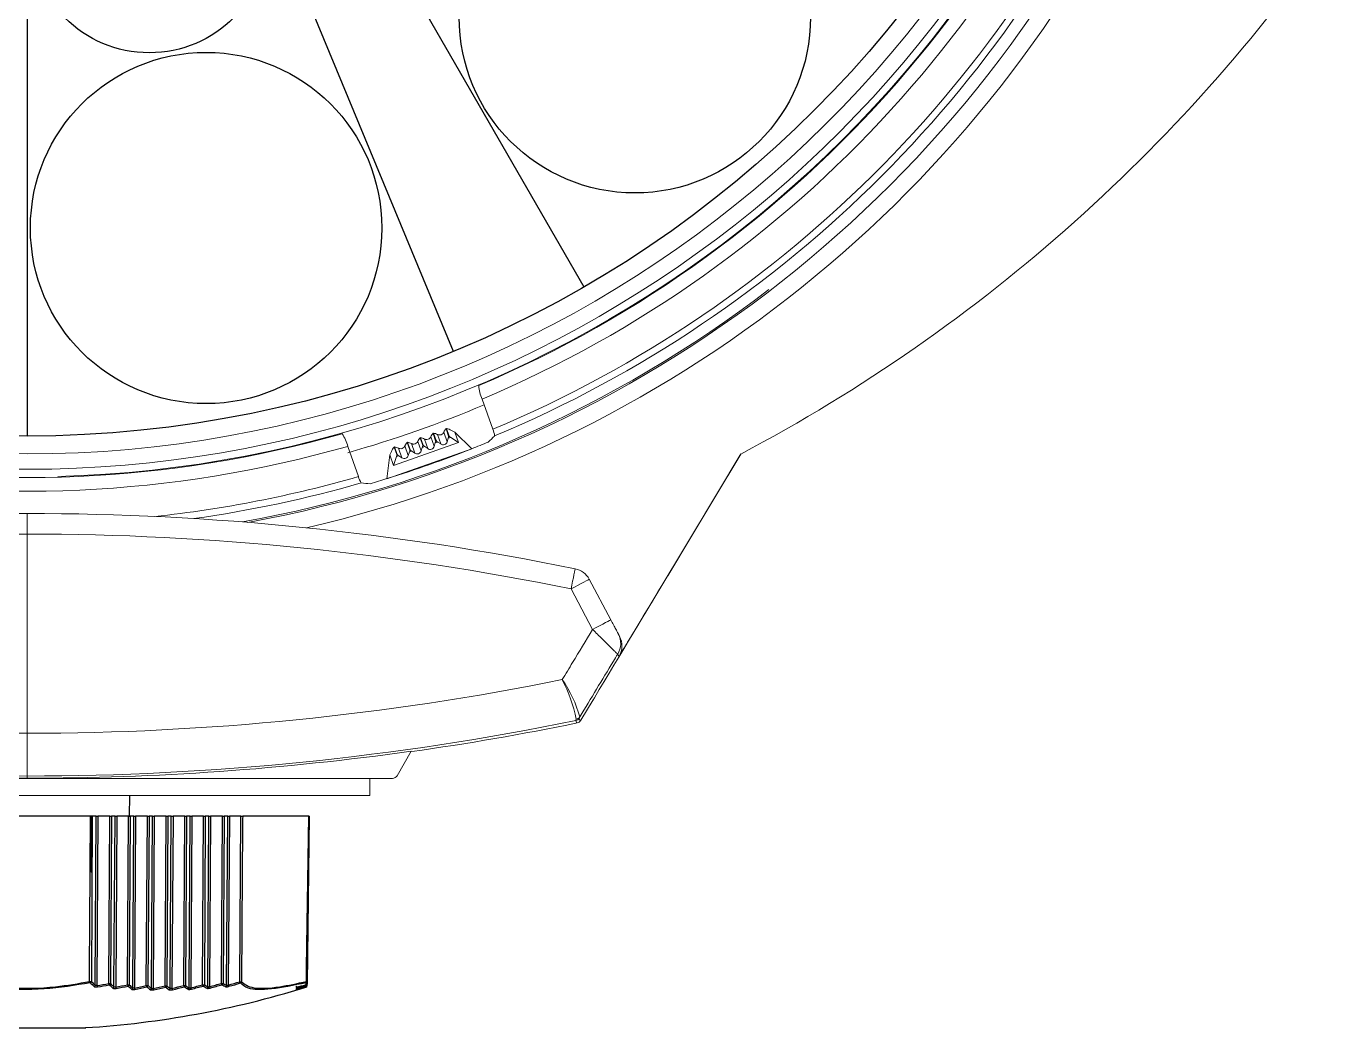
# Model space of a CAD drawing. Extents: x 9.3 to 87, y 1.1 to 68.8.
# Drawn here: x 38.17 to 42.011, y 23.045 to 25.968 of the extents above; entities that cross this region are included whole.
import ezdxf

# ---------------------------------------------------------------- set-up
doc = ezdxf.new("R2010")
doc.units = 0
doc.header["$MEASUREMENT"] = 0
doc.linetypes.add('SLD-Solid', pattern=[0])
doc.layers.get('0').update_dxf_attribs({"linetype": 'CONTINUOUS'})
doc.layers.add('OBJECT', color=7, linetype='CONTINUOUS')

msp = doc.modelspace()

# ---------------------------------------------------------------- linework, layer by layer
msp.add_circle((38.1725, 28.0208), 3.249)
at = {"layer": 'OBJECT'}
for p, q in [((38.673, 27.1539), (39.797, 25.2071)), ((38.5556, 27.096), (39.4159, 25.0191)), ((38.1725, 27.0198), (38.1725, 24.7718)), ((38.4715, 23.6628), (38.4725, 23.7228)), ((38.3572, 23.6628), (37.9794, 23.6628)), ((38.3572, 23.6628), (38.3585, 23.6628)), ((38.3625, 23.6628), (38.3585, 23.6628)), ((38.3627, 23.6628), (38.3601, 23.18)), ((38.3625, 23.6628), (38.3627, 23.6628)), ((38.3741, 23.6628), (38.3627, 23.6628)), ((38.3712, 23.169), (38.3741, 23.6628)), ((38.3741, 23.6628), (38.379, 23.6628)), ((38.379, 23.6628), (38.3761, 23.1681)), ((38.4136, 23.6628), (38.379, 23.6628)), ((38.4107, 23.1739), (38.4136, 23.6628)), ((38.4136, 23.6628), (38.4185, 23.6628)), ((38.4185, 23.6628), (38.4156, 23.1739)), ((38.4289, 23.6628), (38.4185, 23.6628)), ((38.4259, 23.1643), (38.4289, 23.6628)), ((38.4289, 23.6628), (38.4338, 23.6628)), ((38.4338, 23.6628), (38.4308, 23.1637)), ((38.4684, 23.6628), (38.4338, 23.6628)), ((38.4655, 23.1702), (38.4684, 23.6628)), ((38.4684, 23.6628), (38.4733, 23.6628)), ((38.4733, 23.6628), (38.4704, 23.1702)), ((38.4837, 23.6628), (38.4733, 23.6628)), ((38.4807, 23.1612), (38.4837, 23.6628)), ((38.4837, 23.6628), (38.4886, 23.6628)), ((38.4886, 23.6628), (38.4856, 23.1609)), ((38.5232, 23.6628), (38.4886, 23.6628)), ((38.5202, 23.1679), (38.5232, 23.6628)), ((38.5232, 23.6628), (38.5281, 23.6628)), ((38.5281, 23.6628), (38.5251, 23.1679)), ((38.5384, 23.6628), (38.5281, 23.6628)), ((38.5355, 23.1596), (38.5384, 23.6628)), ((38.5384, 23.6628), (38.5433, 23.6628)), ((38.5433, 23.6628), (38.5404, 23.1595)), ((38.5779, 23.6628), (38.5433, 23.6628)), ((38.575, 23.1672), (38.5779, 23.6628)), ((38.5779, 23.6628), (38.5828, 23.6628)), ((38.5828, 23.6628), (38.5799, 23.1672)), ((38.5932, 23.6628), (38.5828, 23.6628)), ((38.5902, 23.1596), (38.5932, 23.6628)), ((38.5932, 23.6628), (38.5981, 23.6628)), ((38.5981, 23.6628), (38.5951, 23.1598)), ((38.6327, 23.6628), (38.5981, 23.6628)), ((38.6298, 23.1681), (38.6327, 23.6628)), ((38.6327, 23.6628), (38.6376, 23.6628)), ((38.6376, 23.6628), (38.6347, 23.1681)), ((38.648, 23.6628), (38.6376, 23.6628)), ((38.645, 23.161), (38.648, 23.6628)), ((38.648, 23.6628), (38.6529, 23.6628)), ((38.6529, 23.6628), (38.6499, 23.1615)), ((38.6875, 23.6628), (38.6529, 23.6628)), ((38.6846, 23.1704), (38.6875, 23.6628)), ((38.6875, 23.6628), (38.6924, 23.6628)), ((38.6924, 23.6628), (38.6895, 23.1704)), ((38.7028, 23.6628), (38.6924, 23.6628)), ((38.6998, 23.164), (38.7028, 23.6628)), ((38.7028, 23.6628), (38.7077, 23.6628)), ((38.7077, 23.6628), (38.7047, 23.1647)), ((38.7423, 23.6628), (38.7077, 23.6628)), ((38.7394, 23.1743), (38.7423, 23.6628)), ((38.7423, 23.6628), (38.7472, 23.6628)), ((38.7472, 23.6628), (38.7443, 23.1743)), ((38.7576, 23.6628), (38.7472, 23.6628)), ((38.7546, 23.1685), (38.7576, 23.6628)), ((38.7576, 23.6628), (38.7625, 23.6628)), ((38.7625, 23.6628), (38.7595, 23.1695)), ((38.7963, 23.6628), (38.7625, 23.6628)), ((38.7927, 23.1793), (38.7963, 23.6628)), ((38.9939, 23.6628), (38.8014, 23.6628)), ((38.9898, 23.1704), (38.9958, 23.6628)), ((38.9903, 23.1743), (38.9963, 23.6628)), ((38.9934, 23.501), (38.9954, 23.6628)), ((38.9939, 23.6628), (38.9948, 23.6628)), ((38.9946, 23.6299), (38.995, 23.6628)), ((38.9958, 23.6628), (38.9963, 23.6628)), ((38.9892, 23.18), (38.9934, 23.4987)), ((38.9895, 23.1793), (38.9931, 23.4743)), ((38.9594, 23.1653), (38.959, 23.1652)), ((38.9851, 23.1702), (38.9848, 23.1701)), ((38.9854, 23.1664), (38.9852, 23.1664)), ((38.9867, 23.1763), (38.9863, 23.1762)), ((38.9869, 23.1702), (38.9869, 23.1716)), ((38.9877, 23.1739), (38.9877, 23.1769)), ((38.9881, 23.1701), (38.9881, 23.1774)), ((38.9885, 23.1679), (38.9886, 23.1754)), ((38.9889, 23.1672), (38.989, 23.1753)), ((38.9893, 23.168), (38.9894, 23.1751)), ((38.9602, 23.1558), (38.9595, 23.1556)), ((38.0027, 23.0451), (38.3423, 23.0451)), ((38.0241, 23.0451), (38.3433, 23.0451))]:
    msp.add_line(p, q, dxfattribs=at)
at = {"layer": 'OBJECT', "linetype": 'SLD-Solid', "lineweight": 15}
for p, q in [((39.5313, 24.7915), (39.5001, 24.8798)), ((39.3582, 24.7804), (39.3566, 24.7798)), ((39.3581, 24.7802), (39.3567, 24.7797)), ((39.3644, 24.7579), (39.3567, 24.7797)), ((39.3581, 24.7802), (39.3658, 24.7584)), ((39.3791, 24.7486), (39.3693, 24.7763)), ((39.398, 24.7553), (39.3882, 24.783)), ((39.396, 24.7937), (39.3944, 24.7932)), ((39.3959, 24.7935), (39.3946, 24.7931)), ((39.4023, 24.7713), (39.3946, 24.7931)), ((39.3959, 24.7935), (39.4036, 24.7717)), ((39.42, 24.7834), (39.4103, 24.7882)), ((39.4308, 24.7526), (39.42, 24.7834)), ((39.42, 24.7834), (39.4701, 24.7347)), ((39.1391, 24.6533), (39.108, 24.7416)), ((39.4701, 24.7347), (39.2224, 24.6474)), ((39.4308, 24.7526), (39.2418, 24.686)), ((39.2447, 24.7404), (39.2431, 24.7398)), ((39.2446, 24.7402), (39.2433, 24.7397)), ((39.251, 24.7179), (39.2433, 24.7397)), ((39.2446, 24.7402), (39.2523, 24.7184)), ((39.2657, 24.7086), (39.2559, 24.7363)), ((39.2846, 24.7153), (39.2748, 24.743)), ((39.2825, 24.7537), (39.2809, 24.7532)), ((39.2825, 24.7536), (39.2811, 24.7531)), ((39.2888, 24.7313), (39.2811, 24.7531)), ((39.2825, 24.7536), (39.2901, 24.7317)), ((39.3035, 24.7219), (39.2937, 24.7496)), ((39.3224, 24.7286), (39.3126, 24.7563)), ((39.3204, 24.7671), (39.3187, 24.7665)), ((39.3203, 24.7669), (39.3189, 24.7664)), ((39.3266, 24.7446), (39.3189, 24.7664)), ((39.3203, 24.7669), (39.328, 24.7451)), ((39.3224, 24.7286), (39.3255, 24.7386)), ((39.3326, 24.7411), (39.3255, 24.7386)), ((39.3266, 24.7446), (39.328, 24.7451)), ((39.3413, 24.7353), (39.3315, 24.763)), ((39.3413, 24.7353), (39.3326, 24.7411)), ((39.3602, 24.7419), (39.3504, 24.7696)), ((39.3602, 24.7419), (39.3633, 24.7519)), ((39.3704, 24.7544), (39.3633, 24.7519)), ((39.3644, 24.7579), (39.3658, 24.7584)), ((39.3791, 24.7486), (39.3704, 24.7544)), ((39.398, 24.7553), (39.4011, 24.7653)), ((39.4082, 24.7678), (39.4011, 24.7653)), ((39.4023, 24.7713), (39.4036, 24.7717)), ((39.4308, 24.7526), (39.4082, 24.7678)), ((39.2309, 24.7168), (39.2224, 24.6474)), ((39.2309, 24.7168), (39.2355, 24.7265)), ((39.2418, 24.686), (39.2309, 24.7168)), ((39.2418, 24.686), (39.2499, 24.7119)), ((39.2569, 24.7144), (39.2499, 24.7119)), ((39.251, 24.7179), (39.2523, 24.7184)), ((39.2657, 24.7086), (39.2569, 24.7144)), ((39.2846, 24.7153), (39.2877, 24.7253)), ((39.2948, 24.7278), (39.2877, 24.7253)), ((39.2888, 24.7313), (39.2901, 24.7317)), ((39.3035, 24.7219), (39.2948, 24.7278)), ((40.2546, 24.7194), (39.9344, 24.1865)), ((40.0414, 24.3643), (40.255, 24.72)), ((38.1725, 24.5458), (38.1725, 24.4858)), ((38.1725, 24.5458), (38.1725, 24.4858)), ((38.1725, 23.9044), (38.1725, 24.4858)), ((38.1725, 23.9044), (38.1725, 24.4858)), ((39.8754, 24.2354), (39.8125, 24.3537)), ((39.7595, 24.3256), (39.8224, 24.2073)), ((39.9344, 24.1865), (39.9245, 24.17)), ((39.788, 23.9422), (39.8237, 24.0016)), ((38.1725, 23.9044), (38.1725, 23.7794)), ((38.1725, 23.9044), (38.1725, 23.7794)), ((39.2933, 23.8521), (39.2519, 23.7803)), ((38.1725, 23.7732), (38.1725, 23.7794)), ((38.1725, 23.7732), (38.1725, 23.7794)), ((38.1725, 23.7728), (37.0975, 23.7728)), ((38.1725, 23.7732), (38.1725, 23.7728)), ((38.1725, 23.7732), (38.1725, 23.7728)), ((38.1725, 23.7728), (39.2389, 23.7728)), ((39.1725, 23.7728), (39.1725, 23.7228)), ((37.1725, 23.7228), (39.1725, 23.7228))]:
    msp.add_line(p, q, dxfattribs=at)
at = {"layer": 'OBJECT', "linetype": 'SLD-Solid', "lineweight": 15, "flags": 128}
for points in [[(39.7595, 24.3256), (39.7619, 24.337), (39.7641, 24.3481), (39.7662, 24.3582), (39.768, 24.3671), (39.7695, 24.3744), (39.7706, 24.3799), (39.7713, 24.3832), (39.7715, 24.3844)], [(39.7595, 24.3256), (39.7699, 24.3311), (39.7798, 24.3363), (39.789, 24.3412), (39.797, 24.3455), (39.8036, 24.349), (39.8085, 24.3516), (39.8115, 24.3532), (39.8125, 24.3537)], [(39.8224, 24.2073), (39.8328, 24.2128), (39.8427, 24.2181), (39.8519, 24.2229), (39.8599, 24.2272), (39.8665, 24.2307), (39.8714, 24.2333), (39.8744, 24.2349), (39.8754, 24.2354)]]:
    msp.add_lwpolyline(points, dxfattribs=at)
at = {"layer": 'OBJECT', "flags": 128}
for points in [[(38.3546, 23.18), (38.3546, 23.188), (38.3548, 23.22), (38.3555, 23.348), (38.3572, 23.6628)], [(38.8014, 23.6628), (38.8013, 23.6548), (38.8011, 23.6228), (38.8001, 23.4948), (38.7977, 23.1793)], [(38.9875, 23.18), (38.9876, 23.188), (38.988, 23.22), (38.9897, 23.348), (38.9939, 23.6628)], [(38.9808, 23.1686), (38.9837, 23.1693), (38.9869, 23.1702)], [(38.9885, 23.1679), (38.9885, 23.1679), (38.9884, 23.1679), (38.9881, 23.1679), (38.9878, 23.1679), (38.9873, 23.1679)], [(38.9611, 23.1561), (38.9608, 23.1559), (38.9604, 23.1557)]]:
    msp.add_lwpolyline(points, dxfattribs=at)
at = {"layer": 'OBJECT'}
for centre, radius in [((38.1725, 28.0208), 3.249), ((38.5288, 26.2383), 0.348), ((39.9456, 25.994), 0.5126), ((38.6947, 25.379), 0.5126)]:
    msp.add_circle(centre, radius, dxfattribs=at)
at = {"layer": 'OBJECT', "linetype": 'SLD-Solid', "lineweight": 15}
for centre, radius, start, end in [((38.1725, 28.0208), 3.3011, 190.0967, 270), ((38.1725, 28.0208), 3.3011, 270, 349.9033), ((38.1725, 28.0208), 3.346, 193.7606, 270), ((38.1725, 28.0208), 3.346, 270, 346.2394), ((38.1725, 28.0208), 3.3681, 271.5312, 344.7826), ((38.1725, 28.0208), 3.37, 293.0139, 344.6641), ((38.1725, 28.0208), 3.41, 292.9127, 342.3789), ((38.1725, 28.0208), 3.5035, 292.8193, 338.0701), ((38.1725, 28.0208), 3.5235, 292.7725, 337.2765), ((38.1725, 28.0208), 3.56, 280.4212, 335.9122), ((38.1725, 28.0208), 3.61, 283.0563, 336.0821), ((37.9676, 29.044), 4.8921, 297.8714, 325.7374), ((38.1725, 28.0208), 3.37, 233.0139, 285.821), ((38.1725, 28.0208), 3.41, 232.9127, 285.9222), ((38.1725, 28.0208), 3.5557, 280.1784, 307.4936), ((39.6004, 24.9265), 0.1106, 183.9112, 204.9877), ((38.1725, 28.0208), 3.4278, 285.8388, 292.8946), ((39.0007, 24.7151), 0.1106, 13.8451, 34.9251), ((39.3751, 24.7612), 0.0261, 134.7448, 161.1652), ((39.3554, 24.7543), 0.026, 57.6545, 84.1082), ((39.3755, 24.7889), 0.014, 260.5297, 318.029), ((39.4129, 24.7746), 0.0261, 134.7496, 161.1651), ((39.3908, 24.7579), 0.036, 57.2009, 81.7841), ((39.472, 24.7656), 0.0647, 5.6368, 23.596), ((38.1725, 28.0208), 3.5329, 287.2876, 291.5473), ((39.273, 24.7132), 0.0398, 138.2293, 160.4849), ((39.242, 24.7143), 0.026, 57.6553, 84.1093), ((39.2621, 24.7489), 0.014, 260.5324, 318.0263), ((39.2995, 24.7346), 0.0261, 134.7541, 161.1559), ((39.2798, 24.7277), 0.026, 57.6553, 84.1093), ((39.2999, 24.7623), 0.014, 260.5306, 318.0281), ((39.3373, 24.7479), 0.0261, 134.7541, 161.1559), ((39.3176, 24.741), 0.026, 57.6508, 84.112), ((39.3123, 24.7442), 0.0144, 337.166, 1.6807), ((39.3394, 24.7537), 0.0143, 217.1316, 241.6724), ((39.3377, 24.7756), 0.014, 260.5268, 318.0319), ((39.3486, 24.7447), 0.0119, 232.2766, 346.5582), ((39.3501, 24.7575), 0.0144, 337.166, 1.6807), ((39.3772, 24.767), 0.0143, 217.1208, 241.6832), ((39.3864, 24.758), 0.0119, 232.2772, 346.5577), ((39.3879, 24.7708), 0.0144, 337.166, 1.6807), ((39.415, 24.7804), 0.0143, 217.1235, 241.6733), ((38.1725, 28.0208), 3.5329, 291.5473, 292.3785), ((39.2367, 24.7175), 0.0143, 337.1502, 1.6857), ((39.2637, 24.727), 0.0143, 217.1235, 241.6733), ((39.273, 24.7181), 0.0119, 232.272, 346.564), ((39.2745, 24.7308), 0.0144, 337.1606, 1.6753), ((39.3016, 24.7404), 0.0143, 217.1316, 241.6724), ((39.3108, 24.7314), 0.0119, 232.275, 346.5599), ((38.1725, 28.0208), 3.5035, 276.1003, 286.0156), ((38.1725, 28.0208), 3.5235, 277.9315, 286.0625), ((39.2015, 24.6702), 0.0646, 195.2298, 213.21), ((38.1725, 28.0208), 3.5329, 286.4565, 287.2876), ((38.1725, 16.5458), 8, 90, 101.52971), ((38.1725, 16.5458), 8, 78.47029, 90), ((38.1725, 16.5458), 7.94, 90, 101.52971), ((38.1725, 16.5458), 7.94, 78.47029, 90), ((39.7595, 24.3256), 0.06, 28, 78.4703), ((251.5382, -102.8488), 246.8078, 148.973532, 149.076395), ((39.8443, 24.1662), 0.06, 328.7896, 27.9977), ((39.848, 24.1592), 0.06, 328.9994, 28.0003), ((40.2266, 24.3167), 0.3775, 208.7444, 209.9296), ((38.1725, 31.7698), 7.8654, 258.55079, 270), ((38.1725, 31.7698), 7.8654, 270, 281.44921), ((39.4486, 23.8614), 0.3481, 15.0834, 34.98), ((39.3036, 23.8432), 0.4822, 12.2403, 26.8407), ((38.1725, 31.7698), 7.9903, 258.3973, 270), ((38.1725, 31.7698), 7.9903, 270, 281.55564), ((38.1725, 31.7698), 7.998, 278.06732, 281.57494), ((39.7701, 23.9561), 0.015, 281.563, 328.7908), ((39.7727, 23.9594), 0.0141, 278.3728, 328.1157), ((39.7743, 23.9491), 0.015, 281.5731, 329.0012), ((39.2389, 23.7878), 0.015, 269.9945, 330.0045)]:
    msp.add_arc(centre, radius, start, end, dxfattribs=at)
at = {"layer": 'OBJECT'}
for centre, radius, start, end in [((38.1725, 25.7777), 2.7379, 273.5757, 287.222), ((38.3603, 23.1805), 0.0057, 185.4606, 229.0817), ((38.3573, 23.3691), 0.1892, 269.1657, 270.8343), ((38.3559, 23.1804), 0.00425, 278.9093, 354.1885), ((38.7361, 23.5464), 0.5302, 224.278, 225.9709), ((38.7382, 23.5486), 0.5281, 224.2759, 225.9733), ((38.367, 23.1694), 0.00424, 279.0299, 354.5717), ((37.9827, 25.595), 2.4587, 279.2059, 280.0245), ((38.3836, 23.1686), 0.00751, 184.2555, 215.3115), ((37.984, 25.5918), 2.4593, 279.2053, 280.0249), ((38.4182, 23.1746), 0.00758, 185.0842, 215.9225), ((38.4131, 23.375), 0.2011, 269.3024, 270.6976), ((38.4114, 23.1743), 0.00423, 279.9199, 354.6285), ((38.7476, 23.5208), 0.4853, 226.2653, 227.9323), ((38.7519, 23.5255), 0.4865, 226.2683, 227.9287), ((38.4217, 23.1647), 0.00422, 280.0319, 354.9793), ((37.9937, 25.5987), 2.474, 280.1765, 280.9925), ((38.4382, 23.1643), 0.00743, 184.9872, 216.6479), ((37.9955, 25.593), 2.472, 280.1754, 280.9933), ((38.4729, 23.1709), 0.00751, 185.8378, 217.229), ((38.4679, 23.3713), 0.2011, 269.3024, 270.6976), ((38.4661, 23.1705), 0.00422, 280.922, 355.0363), ((38.7658, 23.5011), 0.4487, 228.2404, 229.9882), ((38.7683, 23.5039), 0.4474, 228.24, 229.9902), ((38.4765, 23.1616), 0.00421, 281.0317, 355.3759), ((38.0057, 25.5969), 2.4829, 281.1432, 281.959), ((38.4929, 23.1616), 0.00736, 185.7161, 217.9768), ((38.0075, 25.5921), 2.4819, 281.1422, 281.9597), ((38.5276, 23.1688), 0.00743, 186.5469, 218.5704), ((38.5227, 23.3676), 0.1997, 269.2974, 270.7026), ((38.5209, 23.1683), 0.00421, 281.9392, 355.4216), ((38.7852, 23.4816), 0.4125, 230.3133, 232.1571), ((38.7878, 23.4845), 0.4113, 230.3122, 232.1587), ((38.5313, 23.1599), 0.0042, 282.041, 355.7654), ((38.0189, 25.5903), 2.4861, 282.1076, 282.9255), ((38.5476, 23.1604), 0.00729, 186.4591, 219.2802), ((38.0184, 25.5963), 2.4961, 282.1084, 282.9242), ((38.5823, 23.1682), 0.00737, 187.2995, 219.8577), ((38.5774, 23.3669), 0.1997, 269.2974, 270.7026), ((38.5757, 23.1675), 0.0042, 282.9557, 355.8052), ((38.8082, 23.4652), 0.3803, 232.4996, 234.441), ((38.8108, 23.4681), 0.3792, 232.4976, 234.4418), ((38.5861, 23.1599), 0.00419, 283.0652, 356.1287), ((38.0298, 25.5942), 2.4992, 283.0735, 283.8903), ((38.6023, 23.1607), 0.00722, 187.172, 220.6075), ((38.0305, 25.5946), 2.5036, 283.0733, 283.8899), ((38.637, 23.1691), 0.00729, 188.0163, 221.1825), ((38.6322, 23.3641), 0.196, 269.2842, 270.7158), ((38.6305, 23.1683), 0.00419, 283.9798, 356.1804), ((38.8335, 23.4506), 0.3504, 234.7987, 236.8458), ((38.836, 23.4534), 0.3492, 234.7957, 236.8474), ((38.6409, 23.1613), 0.00417, 284.075, 356.5007), ((38.0413, 25.5954), 2.5089, 284.0389, 284.8561), ((38.657, 23.1625), 0.00715, 187.9061, 221.9164), ((38.0426, 25.5934), 2.5107, 284.0387, 284.8565), ((38.6917, 23.1715), 0.00722, 188.7442, 222.4958), ((38.687, 23.3716), 0.2012, 269.3025, 270.6975), ((38.6853, 23.1707), 0.00417, 285.0094, 356.5359), ((38.8617, 23.4389), 0.3238, 237.2184, 239.3735), ((38.8651, 23.4431), 0.3244, 237.2224, 239.3707), ((38.6957, 23.1643), 0.00416, 285.0944, 356.8626), ((38.0511, 25.6027), 2.524, 285.0078, 285.8238), ((38.7117, 23.1658), 0.00708, 188.6222, 223.2302), ((38.0515, 25.6042), 2.5296, 285.0082, 285.8236), ((38.7464, 23.1755), 0.00715, 189.4609, 223.7974), ((38.7418, 23.374), 0.1997, 269.2974, 270.7026), ((38.7401, 23.1745), 0.00416, 286.0302, 356.9048), ((38.8927, 23.4303), 0.3007, 239.7696, 242.0301), ((38.8956, 23.4341), 0.3006, 239.7711, 242.0288), ((38.7505, 23.1687), 0.00415, 286.1305, 357.214), ((38.0621, 25.6054), 2.5338, 285.9774, 286.7585), ((38.7664, 23.1707), 0.00702, 189.3507, 224.5342), ((38.0641, 25.6013), 2.5334, 285.9774, 286.7598), ((38.7996, 23.1805), 0.00708, 190.1499, 225.0843), ((38.7952, 23.3289), 0.1496, 269.0358, 270.9642), ((38.7937, 23.1794), 0.00404, 283.9665, 357.7668), ((38.6609, 24.5255), 1.3935, 282.3583, 283.4405), ((38.9581, 23.1666), 0.00261, 294.3274, 340.8442), ((38.4691, 24.4968), 1.4234, 290.1499, 291.2446), ((38.6263, 24.5336), 1.4135, 283.6384, 284.7113), ((38.9587, 23.1621), 0.00239, 292.1515, 333.6581), ((38.5054, 24.488), 1.406, 288.8548, 289.9536), ((38.5917, 24.5405), 1.4316, 284.907, 285.9729), ((38.5423, 24.4772), 1.3858, 287.5504, 288.6563), ((38.5566, 24.5488), 1.4504, 286.1671, 287.2261), ((38.9831, 23.1731), 0.00347, 300.4109, 13.0781), ((38.9837, 23.174), 0.004, 291.2426, 359.2994), ((38.9836, 23.1693), 0.00339, 299.3992, 14.1661), ((38.9841, 23.1702), 0.004, 289.9533, 359.2994), ((38.9845, 23.168), 0.004, 288.6562, 359.2994), ((38.9841, 23.167), 0.00328, 298.2294, 14.057), ((38.9849, 23.1673), 0.004, 287.3504, 359.2994), ((38.9851, 23.1659), 0.00264, 292.5898, 354.0119), ((38.9841, 23.1789), 0.00352, 309.5249, 17.3176), ((38.9852, 23.18), 0.004, 292.6047, 359.2394), ((38.9957, 23.8856), 0.7155, 269.2891, 269.3844), ((38.9904, 23.3742), 0.1942, 269.134, 269.6326), ((38.9865, 22.9854), 0.1819, 89.2502, 89.408), ((38.9853, 23.1681), 0.004, 324.664, 359.2994), ((38.9902, 23.2671), 0.0991, 269.2234, 269.4779), ((38.9858, 23.1704), 0.004, 332.1689, 359.2994), ((38.9907, 23.2695), 0.0991, 269.2234, 269.4779), ((38.9863, 23.1743), 0.004, 332.1689, 359.2994), ((38.9902, 23.1883), 0.0141, 268.4543, 270.2471), ((38.9593, 23.1591), 0.00216, 289.6929, 324.3082), ((38.3423, 23.0601), 0.015, 270, 273.5757)]:
    msp.add_arc(centre, radius, start, end, dxfattribs=at)
at = {"layer": 'OBJECT', "linetype": 'SLD-Solid', "lineweight": 15}
for centre, start_param, end_param in [((36.5599, 27.4523), 5.169493, 5.175664), ((39.7851, 28.5892), 4.249114, 4.255285)]:
    msp.add_ellipse(centre, major_axis=(4.0437, 1.4254), ratio=0.917044, start_param=start_param, end_param=end_param, dxfattribs=at)
for points, degree in [([(39.3732, 24.7751), (39.3693, 24.7763)], 1), ([(39.3882, 24.783), (39.3859, 24.7796)], 1), ([(39.2598, 24.7351), (39.2559, 24.7363)], 1), ([(39.2748, 24.743), (39.2725, 24.7396)], 1), ([(39.2976, 24.7485), (39.2937, 24.7496)], 1), ([(39.3126, 24.7563), (39.3103, 24.7529)], 1), ([(39.3354, 24.7618), (39.3315, 24.763)], 1), ([(39.3504, 24.7696), (39.3481, 24.7662)], 1), ([(39.901, 24.1874), (39.9006, 24.188), (39.8994, 24.1904), (39.8973, 24.1943)], 3), ([(39.8994, 24.1283), (39.9078, 24.1422), (39.9161, 24.1561), (39.9245, 24.17)], 3), ([(39.7731, 23.9414), (39.7731, 23.9416), (39.7736, 23.943), (39.7748, 23.9454)], 3), ([(39.7773, 23.9344), (39.7762, 23.9343), (39.7749, 23.9366), (39.7731, 23.9414)], 3), ([(39.7847, 23.9519), (39.7835, 23.9497), (39.7829, 23.9485), (39.783, 23.9483)], 3), ([(39.783, 23.9483), (39.7847, 23.9436), (39.7861, 23.9413), (39.7871, 23.9414)], 3), ([(39.7871, 23.9414), (39.7876, 23.9424)], 1), ([(37.0517, 23.8521), (37.4235, 23.7995), (37.7971, 23.7732), (38.1725, 23.7732)], 3), ([(39.2933, 23.8521), (38.9216, 23.7995), (38.548, 23.7732), (38.1725, 23.7732)], 3)]:
    msp.add_open_spline(points, degree=degree, dxfattribs=at)
for points, knots in [([(39.8973, 24.1943), (39.8972, 24.1944), (39.8965, 24.1958), (39.894, 24.2005), (39.8922, 24.2038), (39.8881, 24.2116), (39.8857, 24.2161), (39.8807, 24.2255), (39.8781, 24.2305), (39.8754, 24.2354)], [0, 0, 0, 0, 0.25, 0.25, 0.5, 0.5, 0.75, 0.75, 1, 1, 1, 1]), ([(39.8224, 24.2073), (39.8029, 24.1751), (39.7835, 24.1429), (39.764, 24.1108), (39.7539, 24.0942), (39.7439, 24.0775), (39.7338, 24.0609)], [0.001774252, 0.001774252, 0.001774252, 0.001774252, 0.004640259, 0.004640259, 0.004640259, 0.00612036, 0.00612036, 0.00612036, 0.00612036]), ([(39.8224, 24.2073), (39.8318, 24.198), (39.8412, 24.1888), (39.8542, 24.176), (39.8584, 24.1718), (39.8663, 24.164), (39.87, 24.1604), (39.8768, 24.1537), (39.8799, 24.1506), (39.8853, 24.1453), (39.8876, 24.143), (39.8915, 24.1392), (39.8929, 24.1377), (39.895, 24.1357), (39.8955, 24.1352), (39.8956, 24.1351)], [0, 0, 0, 0, 0.25, 0.25, 0.375, 0.375, 0.5, 0.5, 0.625, 0.625, 0.75, 0.75, 0.875, 0.875, 1, 1, 1, 1]), ([(39.7847, 23.9519), (39.8175, 24.0061), (39.8502, 24.0602), (39.883, 24.1143), (39.8872, 24.1212), (39.8914, 24.1282), (39.8956, 24.1351)], [0.000259417, 0.000259417, 0.000259417, 0.000259417, 0.00508, 0.00508, 0.00508, 0.005698078, 0.005698078, 0.005698078, 0.005698078])]:
    msp.add_open_spline(points, degree=3, knots=knots, dxfattribs=at)
at = {"layer": 'OBJECT'}
for points, knots in [([(38.3585, 23.6628), (38.3585, 23.6601), (38.3585, 23.6468), (38.3586, 23.6127), (38.3588, 23.571), (38.3591, 23.5348), (38.3593, 23.5167), (38.3595, 23.5077), (38.3596, 23.5032), (38.3597, 23.501), (38.3598, 23.5), (38.3598, 23.4996), (38.3599, 23.4993), (38.3599, 23.4991), (38.3599, 23.4989), (38.3599, 23.4988), (38.3599, 23.4988), (38.3599, 23.4987), (38.3599, 23.4987), (38.36, 23.4987), (38.36, 23.4987), (38.36, 23.4987), (38.36, 23.4987), (38.36, 23.4987), (38.36, 23.4987), (38.36, 23.4987), (38.36, 23.4988), (38.3601, 23.4991), (38.3602, 23.5004), (38.3605, 23.5056), (38.361, 23.5266), (38.3617, 23.58), (38.3623, 23.6293), (38.3625, 23.6628), (38.3625, 23.6628)], [0, 0, 0, 0, 0.024365, 0.121825, 0.310977, 0.405464, 0.452691, 0.476305, 0.488116, 0.494026, 0.495988, 0.497304, 0.498186, 0.498779, 0.499177, 0.499446, 0.499627, 0.49975, 0.499835, 0.499915, 0.499955, 0.499985, 0.500005, 0.500025, 0.50005, 0.50009, 0.500216, 0.500792, 0.503078, 0.512204, 0.548696, 0.694651, 0.999856, 1, 1, 1, 1]), ([(38.7963, 23.6628), (38.7968, 23.6628), (38.7977, 23.6628), (38.799, 23.6628), (38.8001, 23.6628), (38.801, 23.6628), (38.8013, 23.6628), (38.8014, 23.6628), (38.8014, 23.6628)], [0, 0, 0, 0, 0.19432, 0.388624, 0.582898, 0.777203, 0.971501, 1, 1, 1, 1]), ([(38.9948, 23.6628), (38.9948, 23.6601), (38.9947, 23.6468), (38.9944, 23.6127), (38.994, 23.571), (38.9937, 23.5348), (38.9935, 23.5167), (38.9935, 23.5077), (38.9934, 23.5032), (38.9934, 23.501), (38.9934, 23.5), (38.9934, 23.4996), (38.9934, 23.4993), (38.9934, 23.4991), (38.9934, 23.4989), (38.9934, 23.4988), (38.9934, 23.4988), (38.9934, 23.4987), (38.9934, 23.4987), (38.9934, 23.4987), (38.9934, 23.4987), (38.9934, 23.4987), (38.9934, 23.4987), (38.9934, 23.4987), (38.9934, 23.4987), (38.9934, 23.4987), (38.9934, 23.4988), (38.9934, 23.4991), (38.9934, 23.5004), (38.9935, 23.5056), (38.9936, 23.5266), (38.9941, 23.58), (38.9944, 23.6293), (38.9948, 23.6628), (38.9948, 23.6628)], [0, 0, 0, 0, 0.024365, 0.121825, 0.310977, 0.405464, 0.452691, 0.476305, 0.488116, 0.494026, 0.495988, 0.497304, 0.498186, 0.498779, 0.499177, 0.499446, 0.499627, 0.49975, 0.499835, 0.499915, 0.499954, 0.499985, 0.500005, 0.500026, 0.50005, 0.50009, 0.500216, 0.500792, 0.503078, 0.512204, 0.548696, 0.694651, 0.999856, 1, 1, 1, 1]), ([(38.3565, 23.1762), (38.3124, 23.1688), (38.2241, 23.154), (38.09, 23.1564), (38.0132, 23.1698), (37.9803, 23.1755)], [0, 0, 0, 0, 0.363639, 0.72762, 1, 1, 1, 1]), ([(37.9822, 23.1793), (38.0261, 23.172), (38.114, 23.1576), (38.2467, 23.1605), (38.3221, 23.1741), (38.3546, 23.18)], [0, 0, 0, 0, 0.362853, 0.726038, 1, 1, 1, 1]), ([(38.3676, 23.1652), (38.368, 23.1649), (38.3686, 23.1645), (38.3706, 23.1641), (38.3731, 23.1639), (38.3754, 23.164), (38.3769, 23.1642), (38.3774, 23.1643)], [0, 0, 0, 0, 0.220303, 0.440931, 0.653572, 0.859043, 1, 1, 1, 1]), ([(38.3761, 23.1681), (38.3757, 23.1679), (38.3749, 23.1677), (38.3737, 23.1677), (38.3727, 23.1678), (38.3719, 23.1682), (38.3714, 23.1686), (38.3712, 23.1689), (38.3712, 23.169)], [0, 0, 0, 0, 0.183777, 0.368066, 0.543531, 0.722019, 0.919907, 1, 1, 1, 1]), ([(38.4225, 23.1605), (38.4228, 23.1603), (38.4234, 23.1599), (38.4254, 23.1595), (38.4278, 23.1594), (38.4302, 23.1596), (38.4317, 23.1598), (38.4323, 23.1599)], [0, 0, 0, 0, 0.218108, 0.436516, 0.647667, 0.853082, 1, 1, 1, 1]), ([(38.4308, 23.1637), (38.4304, 23.1636), (38.4297, 23.1633), (38.4285, 23.1632), (38.4274, 23.1633), (38.4266, 23.1636), (38.4261, 23.164), (38.426, 23.1643), (38.4259, 23.1643)], [0, 0, 0, 0, 0.189869, 0.380412, 0.559426, 0.737656, 0.932066, 1, 1, 1, 1]), ([(38.4856, 23.1609), (38.4852, 23.1607), (38.4844, 23.1604), (38.4832, 23.1603), (38.4821, 23.1603), (38.4813, 23.1606), (38.4809, 23.1609), (38.4807, 23.1612), (38.4807, 23.1612)], [0, 0, 0, 0, 0.196455, 0.39368, 0.576484, 0.75462, 0.945789, 1, 1, 1, 1]), ([(38.5404, 23.1595), (38.5399, 23.1594), (38.5391, 23.1591), (38.5379, 23.1589), (38.5368, 23.1589), (38.536, 23.1591), (38.5356, 23.1594), (38.5355, 23.1596), (38.5355, 23.1596)], [0, 0, 0, 0, 0.203524, 0.407868, 0.594661, 0.772832, 0.9609, 1, 1, 1, 1]), ([(38.5951, 23.1598), (38.5947, 23.1596), (38.5939, 23.1592), (38.5926, 23.159), (38.5915, 23.1589), (38.5907, 23.1591), (38.5904, 23.1594), (38.5902, 23.1596), (38.5902, 23.1596)], [0, 0, 0, 0, 0.211011, 0.423027, 0.613978, 0.7922, 0.977239, 1, 1, 1, 1]), ([(38.6499, 23.1615), (38.6495, 23.1613), (38.6487, 23.1609), (38.6473, 23.1606), (38.6462, 23.1605), (38.6454, 23.1607), (38.6452, 23.1609), (38.645, 23.161)], [0, 0, 0, 0, 0.218974, 0.439083, 0.634309, 0.812619, 1, 1, 1, 1]), ([(38.6967, 23.1602), (38.6971, 23.1601), (38.6977, 23.1599), (38.6996, 23.1598), (38.7019, 23.16), (38.7044, 23.1604), (38.7059, 23.1608), (38.7066, 23.161)], [0, 0, 0, 0, 0.208231, 0.416669, 0.621776, 0.828186, 1, 1, 1, 1]), ([(38.7047, 23.1647), (38.7043, 23.1645), (38.7034, 23.1641), (38.7021, 23.1637), (38.7009, 23.1636), (38.7002, 23.1637), (38.6999, 23.1639), (38.6998, 23.164)], [0, 0, 0, 0, 0.227312, 0.4559026, 0.6554454, 0.8337553, 1, 1, 1, 1]), ([(38.7516, 23.1648), (38.7519, 23.1647), (38.7526, 23.1644), (38.7545, 23.1644), (38.7568, 23.1647), (38.7592, 23.1652), (38.7607, 23.1656), (38.7614, 23.1658)], [0, 0, 0, 0, 0.206469, 0.413095, 0.617264, 0.824165, 1, 1, 1, 1]), ([(38.7595, 23.1695), (38.7591, 23.1693), (38.7582, 23.1688), (38.7568, 23.1683), (38.7557, 23.1682), (38.755, 23.1683), (38.7547, 23.1685), (38.7546, 23.1685)], [0, 0, 0, 0, 0.236027, 0.4735, 0.677495, 0.855651, 1, 1, 1, 1]), ([(38.9863, 23.1762), (38.9506, 23.1688), (38.8791, 23.154), (38.8156, 23.1564), (38.8009, 23.1698), (38.7946, 23.1755)], [0, 0, 0, 0, 0.363639, 0.727621, 1, 1, 1, 1]), ([(38.7977, 23.1793), (38.807, 23.172), (38.8256, 23.1576), (38.8979, 23.1605), (38.9605, 23.1741), (38.9875, 23.18)], [0, 0, 0, 0, 0.362853, 0.726038, 1, 1, 1, 1]), ([(38.959, 23.1652), (38.9585, 23.1649), (38.9574, 23.1645), (38.9567, 23.1641), (38.9569, 23.1639), (38.9578, 23.164), (38.9588, 23.1642), (38.9592, 23.1643)], [0, 0, 0, 0, 0.220288, 0.440937, 0.653573, 0.859052, 1, 1, 1, 1]), ([(38.9594, 23.1605), (38.9589, 23.1603), (38.9577, 23.1599), (38.9571, 23.1595), (38.9573, 23.1594), (38.9582, 23.1596), (38.9592, 23.1598), (38.9596, 23.1599)], [0, 0, 0, 0, 0.218075, 0.436489, 0.647639, 0.853064, 1, 1, 1, 1]), ([(38.958, 23.1647), (38.958, 23.1647), (38.958, 23.1647), (38.9581, 23.1648), (38.9585, 23.1649), (38.9591, 23.1652), (38.9594, 23.1653)], [0, 0, 0, 0, 0.021274, 0.2482455, 0.602328, 1, 1, 1, 1]), ([(38.9582, 23.16), (38.9582, 23.16), (38.9582, 23.16), (38.9583, 23.1601), (38.9588, 23.1603), (38.9594, 23.1605), (38.96, 23.1607), (38.9601, 23.1608)], [0, 0, 0, 0, 0.01925, 0.196189, 0.484395, 0.921081, 1, 1, 1, 1]), ([(38.4773, 23.1574), (38.4776, 23.1572), (38.4783, 23.1568), (38.4802, 23.1565), (38.4826, 23.1565), (38.485, 23.1567), (38.4865, 23.157), (38.4871, 23.1571)], [0, 0, 0, 0, 0.215975, 0.432241, 0.642002, 0.847458, 1, 1, 1, 1]), ([(38.5321, 23.1558), (38.5325, 23.1557), (38.5331, 23.1553), (38.5351, 23.1551), (38.5374, 23.1551), (38.5399, 23.1553), (38.5413, 23.1556), (38.542, 23.1557)], [0, 0, 0, 0, 0.21395, 0.428144, 0.636618, 0.842155, 1, 1, 1, 1]), ([(38.587, 23.1558), (38.5873, 23.1556), (38.588, 23.1553), (38.5899, 23.1551), (38.5923, 23.1552), (38.5947, 23.1555), (38.5962, 23.1558), (38.5968, 23.156)], [0, 0, 0, 0, 0.211963, 0.424178, 0.631435, 0.837177, 1, 1, 1, 1]), ([(38.6419, 23.1572), (38.6422, 23.1571), (38.6428, 23.1568), (38.6447, 23.1567), (38.6471, 23.1568), (38.6495, 23.1572), (38.651, 23.1575), (38.6517, 23.1577)], [0, 0, 0, 0, 0.210084, 0.420345, 0.626496, 0.832526, 1, 1, 1, 1]), ([(38.9598, 23.1574), (38.9593, 23.1572), (38.9582, 23.1568), (38.9575, 23.1565), (38.9577, 23.1565), (38.9586, 23.1567), (38.9596, 23.157), (38.96, 23.1571)], [0, 0, 0, 0, 0.2159649, 0.4322387, 0.6420117, 0.8474329, 1, 1, 1, 1]), ([(38.9585, 23.1553), (38.9583, 23.1552), (38.9579, 23.1551), (38.9581, 23.1551), (38.959, 23.1553), (38.96, 23.1556), (38.9604, 23.1557)], [0, 0, 0, 0, 0.1978874, 0.4902878, 0.7785601, 1, 1, 1, 1]), ([(38.9583, 23.1569), (38.9583, 23.1569), (38.9584, 23.1569), (38.9588, 23.1571), (38.9594, 23.1573), (38.9601, 23.1575), (38.9602, 23.1576)], [0, 0, 0, 0, 0.148347, 0.414375, 0.848796, 1, 1, 1, 1]), ([(38.9584, 23.1552), (38.9584, 23.1552), (38.9584, 23.1552), (38.9587, 23.1554), (38.9592, 23.1555), (38.9595, 23.1556)], [0, 0, 0, 0, 0.132709, 0.454143, 1, 1, 1, 1]), ([(38.9595, 23.1556), (38.9595, 23.1556), (38.9597, 23.1557), (38.9601, 23.1558), (38.9604, 23.1559)], [0, 0, 0, 0, 0.092841, 1, 1, 1, 1])]:
    msp.add_open_spline(points, degree=3, knots=knots, dxfattribs=at)

doc.saveas('drawing.dxf')
